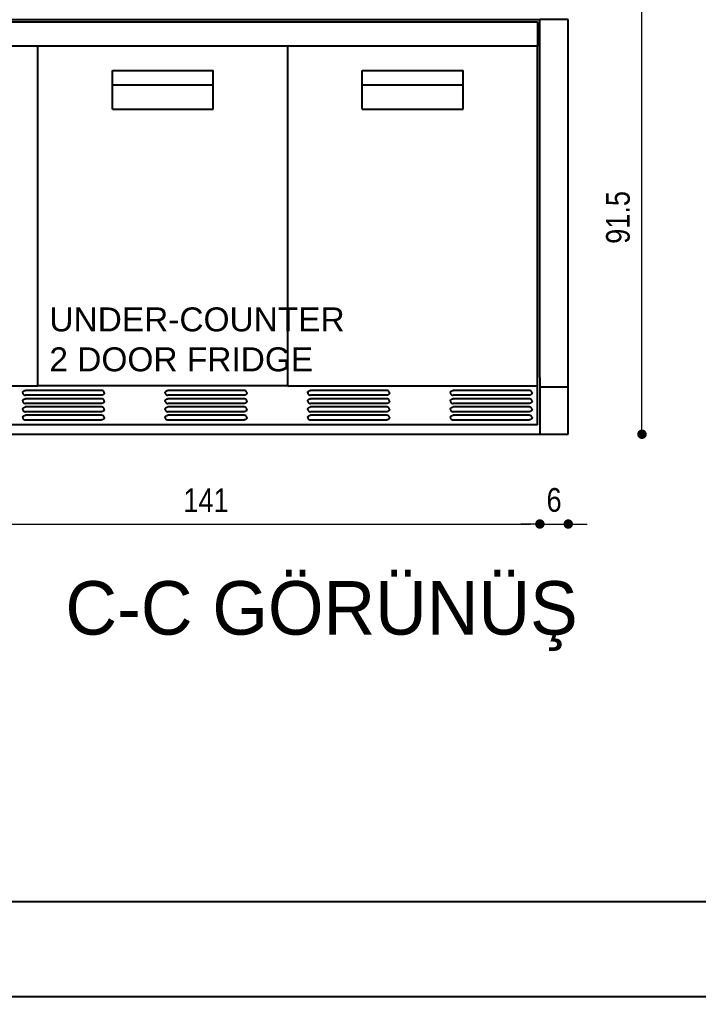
# Model space of a CAD drawing. Header units: millimetres. Extents: x 106699 to 122058, y 158555 to 162844.
# Drawn here: x 110025.4 to 110240.4, y 159501.7 to 159810.9 of the extents above; entities that cross this region are included whole.
import ezdxf
from ezdxf.enums import TextEntityAlignment as Align

# ---------------------------------------------------------------- set-up
doc = ezdxf.new("R2010")
doc.units = ezdxf.units.MM
doc.layers.add('300_Z4_STR_F03$0$AUDIT_D_220920114151-103', color=251, linetype='Continuous', lineweight=5)
doc.layers.add('no3_yazı tefriş', color=152, linetype='Continuous', lineweight=0)
doc.layers.add('area', color=200, linetype='Continuous', plot=False)
doc.layers.add('S2000-002 Çizgi', color=7, linetype='Continuous')
doc.styles.add('BE', font='ARIALN.TTF')
doc.styles.get("Standard").update_dxf_attribs({"font": 'arial.ttf'})
doc.styles.add('TAKSİM', font='GOTHIC.TTF', dxfattribs={"height": 20})
doc.dimstyles.new('Copy of BE-50', dxfattribs={"dimscale": 100, "dimtxt": 0.05, "dimasz": 0.02, "dimexe": 0.025, "dimexo": 0, "dimgap": 0.025, "dimtad": 1, "dimdec": 1, "dimrnd": 0.5, "dimdsep": 46, "dimtxsty": 'BE', "dimblk": 'DOT', "dimcen": 0.5, "dimdle": 0.025, "dimse1": 1, "dimse2": 1, "dimclrd": 256, "dimclre": 256, "dimclrt": 256, "dimadec": 0, "dimazin": 2, "dimtm": 1e-09, "dimtfac": 1, "dimtdec": 1, "dimtix": 1, "dimtmove": 2, "dimatfit": 0, "dimldrblk": 'DOT', "dimfxl": 0.5, "dimfxlon": 1, "dimtolj": 1, "dimlwd": 9, "dimlwe": 0, "dimarcsym": 0})

# ---------------------------------------------------------------- blocks, each defined once
blk = doc.blocks.new('_Dot')
at = {"color": 0, "linetype": 'ByBlock', "lineweight": -2}
blk.add_line((-0.5, 0), (-1, 0), dxfattribs=at)
at = {"color": 0, "linetype": 'ByBlock', "const_width": 0.5}
blk.add_lwpolyline([(-0.25, 0, 1), (0.25, 0, 1)], format="xyb", close=True, dxfattribs=at)
blk = doc.blocks.new('*D171')
at = {"layer": 'Defpoints', "color": 0, "transparency": 16777216}
for p in [(117364.51, 160243.86), (117380.27, 160243.86), (117364.71, 160152.36)]:
    blk.add_point(p, dxfattribs=at)
at = {"layer": 'S2000-002 Çizgi', "color": 134, "lineweight": 9, "true_color": 0x00a5a5, "transparency": 16777216}
blk.add_line((117380.27, 160154.36), (117380.27, 160241.86), dxfattribs=at)
at = {"layer": 'S2000-002 Çizgi', "color": 134, "lineweight": 9, "true_color": 0x00a5a5, "transparency": 16777216, "xscale": 2, "yscale": 2, "zscale": 2}
for p, rotation in [((117380.27, 160243.86), 90), ((117380.27, 160152.36), 270)]:
    blk.add_blockref('_Dot', p, dxfattribs=dict(at, rotation=rotation))
at = {"layer": 'S2000-002 Çizgi', "color": 134, "true_color": 0x00a5a5, "transparency": 16777216, "insert": (117375.22, 160198.11), "char_height": 5, "attachment_point": 5, "rotation": 90, "style": 'BE'}
blk.add_mtext('\\A1;91.5', dxfattribs=at)
blk = doc.blocks.new('*D175')
at = {"layer": 'Defpoints', "color": 0, "transparency": 16777216}
for p in [(117217.71, 160152.36), (117358.71, 160152.36), (117358.71, 160133.42)]:
    blk.add_point(p, dxfattribs=at)
at = {"layer": 'S2000-002 Çizgi', "color": 134, "lineweight": 9, "true_color": 0x00a5a5, "transparency": 16777216}
blk.add_line((117219.71, 160133.42), (117356.71, 160133.42), dxfattribs=at)
at = {"layer": 'S2000-002 Çizgi', "color": 134, "lineweight": 9, "true_color": 0x00a5a5, "transparency": 16777216, "xscale": 2, "yscale": 2, "zscale": 2, "rotation": 180}
blk.add_blockref('_Dot', (117217.71, 160133.42), dxfattribs=at)
at = {"layer": 'S2000-002 Çizgi', "color": 134, "lineweight": 9, "true_color": 0x00a5a5, "transparency": 16777216, "xscale": 2, "yscale": 2, "zscale": 2}
blk.add_blockref('_Dot', (117358.71, 160133.42), dxfattribs=at)
at = {"layer": 'S2000-002 Çizgi', "color": 134, "true_color": 0x00a5a5, "transparency": 16777216, "insert": (117288.21, 160138.43), "char_height": 5, "attachment_point": 5, "style": 'BE'}
blk.add_mtext('\\A1;141', dxfattribs=at)
blk = doc.blocks.new('*D176')
at = {"layer": 'Defpoints', "color": 0, "transparency": 16777216}
for p in [(117358.71, 160152.36), (117364.71, 160152.36), (117364.71, 160133.42)]:
    blk.add_point(p, dxfattribs=at)
at = {"layer": 'S2000-002 Çizgi', "color": 134, "lineweight": 9, "true_color": 0x00a5a5, "transparency": 16777216}
for p, q in [((117356.71, 160133.42), (117354.71, 160133.42)), ((117358.71, 160133.42), (117364.71, 160133.42)), ((117366.71, 160133.42), (117368.71, 160133.42))]:
    blk.add_line(p, q, dxfattribs=at)
at = {"layer": 'S2000-002 Çizgi', "color": 134, "lineweight": 9, "true_color": 0x00a5a5, "transparency": 16777216, "xscale": 2, "yscale": 2, "zscale": 2}
blk.add_blockref('_Dot', (117358.71, 160133.42), dxfattribs=at)
at = {"layer": 'S2000-002 Çizgi', "color": 134, "lineweight": 9, "true_color": 0x00a5a5, "transparency": 16777216, "xscale": 2, "yscale": 2, "zscale": 2, "rotation": 180}
blk.add_blockref('_Dot', (117364.71, 160133.42), dxfattribs=at)
at = {"layer": 'S2000-002 Çizgi', "color": 134, "true_color": 0x00a5a5, "transparency": 16777216, "insert": (117361.71, 160138.47), "char_height": 5, "attachment_point": 5, "style": 'BE'}
blk.add_mtext('\\A1;6', dxfattribs=at)
blk = doc.blocks.new('Layout1')
at = {"layer": 'area'}
for points in [[(0, 1485), (0, 0), (2100, 0), (2100, 1485)], [(25.54, 1459.46), (25.54, 25.54), (2074.46, 25.54), (2074.46, 1459.46)]]:
    blk.add_lwpolyline(points, close=True, dxfattribs=at)
blk = doc.blocks.new('C')
blk.add_line((116959.72, 160152.36), (117364.71, 160152.36))
at = {"layer": 'S2000-002 Çizgi'}
for p, q in [((117217.71, 160239.86), (117358.71, 160239.86)), ((117218.21, 160239.36), (117358.21, 160239.36)), ((117358.21, 160239.36), (117358.21, 160234.24)), ((117364.71, 160239.86), (117358.71, 160239.86)), ((117358.71, 160164.36), (117358.71, 160239.86)), ((117364.71, 160164.36), (117364.71, 160239.86)), ((117364.71, 160239.86), (117364.71, 160239.86)), ((117252.72, 160234.24), (117218.21, 160234.24)), ((117252.72, 160162.59), (117252.72, 160234.24)), ((117305.47, 160234.24), (117252.72, 160234.24)), ((117305.47, 160162.59), (117305.47, 160234.24)), ((117358.21, 160234.24), (117305.47, 160234.24)), ((117358.21, 160162.59), (117358.21, 160234.24)), ((117268.46, 160229.09), (117268.46, 160229.12)), ((117268.46, 160229.12), (117289.73, 160229.12)), ((117268.46, 160229), (117268.46, 160229.09)), ((117268.46, 160228.84), (117268.46, 160229)), ((117268.46, 160228.64), (117268.46, 160228.84)), ((117268.46, 160228.38), (117268.46, 160228.64)), ((117268.46, 160228.08), (117268.46, 160228.38)), ((117268.46, 160227.75), (117268.46, 160228.08)), ((117289.73, 160229.12), (117289.73, 160229.09)), ((117289.73, 160229), (117289.73, 160229.09)), ((117289.73, 160228.84), (117289.73, 160229)), ((117289.73, 160228.64), (117289.73, 160228.84)), ((117289.73, 160228.38), (117289.73, 160228.64)), ((117289.73, 160228.08), (117289.73, 160228.38)), ((117289.73, 160227.75), (117289.73, 160228.08)), ((117321.2, 160229.09), (117321.2, 160229.12)), ((117321.2, 160229.12), (117342.48, 160229.12)), ((117321.2, 160229), (117321.2, 160229.09)), ((117321.2, 160228.84), (117321.2, 160229)), ((117321.2, 160228.64), (117321.2, 160228.84)), ((117321.2, 160228.38), (117321.2, 160228.64)), ((117321.2, 160228.08), (117321.2, 160228.38)), ((117321.2, 160227.75), (117321.2, 160228.08)), ((117342.48, 160229.12), (117342.48, 160229.09)), ((117342.48, 160229), (117342.48, 160229.09)), ((117342.48, 160228.84), (117342.48, 160229)), ((117342.48, 160228.64), (117342.48, 160228.84)), ((117342.48, 160228.38), (117342.48, 160228.64)), ((117342.48, 160228.08), (117342.48, 160228.38)), ((117342.48, 160227.75), (117342.48, 160228.08)), ((117268.46, 160227.4), (117268.46, 160227.75)), ((117268.46, 160227.04), (117268.46, 160227.4)), ((117268.46, 160226.68), (117268.46, 160227.04)), ((117268.46, 160226.32), (117268.46, 160226.68)), ((117268.46, 160225.99), (117268.46, 160226.32)), ((117268.46, 160220.93), (117268.46, 160225.99)), ((117289.73, 160225.99), (117268.46, 160225.99)), ((117289.73, 160227.4), (117289.73, 160227.75)), ((117289.73, 160227.04), (117289.73, 160227.4)), ((117289.73, 160226.68), (117289.73, 160227.04)), ((117289.73, 160226.32), (117289.73, 160226.68)), ((117289.73, 160225.99), (117289.73, 160226.32)), ((117289.73, 160220.93), (117289.73, 160225.99)), ((117321.2, 160227.4), (117321.2, 160227.75)), ((117321.2, 160227.04), (117321.2, 160227.4)), ((117321.2, 160226.68), (117321.2, 160227.04)), ((117321.2, 160226.32), (117321.2, 160226.68)), ((117321.2, 160225.99), (117321.2, 160226.32)), ((117321.2, 160220.93), (117321.2, 160225.99)), ((117342.48, 160225.99), (117321.2, 160225.99)), ((117342.48, 160227.4), (117342.48, 160227.75)), ((117342.48, 160227.04), (117342.48, 160227.4)), ((117342.48, 160226.68), (117342.48, 160227.04)), ((117342.48, 160226.32), (117342.48, 160226.68)), ((117342.48, 160225.99), (117342.48, 160226.32)), ((117342.48, 160220.93), (117342.48, 160225.99)), ((117268.46, 160220.93), (117289.73, 160220.93)), ((117321.2, 160220.93), (117342.48, 160220.93)), ((117358.71, 160164.36), (117358.71, 160162.36)), ((117364.71, 160162.36), (117364.71, 160164.36)), ((117218.21, 160162.59), (117252.72, 160162.59)), ((117305.47, 160162.59), (117252.72, 160162.59)), ((117305.47, 160162.59), (117358.21, 160162.59)), ((117358.21, 160154.37), (117358.21, 160162.59)), ((117358.71, 160162.36), (117364.71, 160162.36)), ((117358.71, 160162.36), (117358.71, 160152.36)), ((117364.71, 160152.36), (117364.71, 160162.36)), ((117249.48, 160161.09), (117249.49, 160161.16)), ((117249.48, 160161.09), (117249.49, 160161.03)), ((117249.49, 160161.16), (117249.5, 160161.22)), ((117249.49, 160161.03), (117249.5, 160160.96)), ((117249.5, 160161.22), (117249.53, 160161.28)), ((117249.5, 160160.96), (117249.53, 160160.9)), ((117249.53, 160161.28), (117249.56, 160161.34)), ((117249.53, 160160.9), (117249.56, 160160.84)), ((117249.56, 160161.34), (117249.61, 160161.4)), ((117249.56, 160160.84), (117249.61, 160160.79)), ((117249.61, 160161.4), (117249.66, 160161.45)), ((117249.61, 160160.79), (117249.66, 160160.74)), ((117249.66, 160161.45), (117249.71, 160161.49)), ((117249.66, 160160.74), (117249.71, 160160.7)), ((117249.71, 160161.49), (117249.78, 160161.53)), ((117249.71, 160160.7), (117249.78, 160160.66)), ((117249.78, 160161.53), (117249.84, 160161.56)), ((117249.78, 160160.66), (117249.84, 160160.63)), ((117249.84, 160161.56), (117249.92, 160161.58)), ((117249.84, 160160.63), (117249.92, 160160.61)), ((117249.92, 160161.58), (117249.99, 160161.59)), ((117249.92, 160160.61), (117249.99, 160160.6)), ((117249.99, 160161.59), (117250.07, 160161.59)), ((117249.99, 160160.6), (117250.07, 160160.59)), ((117266.15, 160161.59), (117250.07, 160161.59)), ((117266.15, 160160.59), (117250.07, 160160.59)), ((117266.22, 160161.59), (117266.15, 160161.59)), ((117266.22, 160160.6), (117266.15, 160160.59)), ((117266.3, 160161.58), (117266.22, 160161.59)), ((117266.3, 160160.61), (117266.22, 160160.6)), ((117266.37, 160161.56), (117266.3, 160161.58)), ((117266.37, 160160.63), (117266.3, 160160.61)), ((117266.44, 160161.53), (117266.37, 160161.56)), ((117266.44, 160160.66), (117266.37, 160160.63)), ((117266.5, 160161.49), (117266.44, 160161.53)), ((117266.5, 160160.7), (117266.44, 160160.66)), ((117266.56, 160161.45), (117266.5, 160161.49)), ((117266.56, 160160.74), (117266.5, 160160.7)), ((117266.61, 160161.4), (117266.56, 160161.45)), ((117266.61, 160160.79), (117266.56, 160160.74)), ((117266.65, 160161.34), (117266.61, 160161.4)), ((117266.65, 160160.84), (117266.61, 160160.79)), ((117266.69, 160161.28), (117266.65, 160161.34)), ((117266.69, 160160.9), (117266.65, 160160.84)), ((117266.71, 160161.22), (117266.69, 160161.28)), ((117266.71, 160160.96), (117266.69, 160160.9)), ((117266.73, 160161.16), (117266.71, 160161.22)), ((117266.73, 160161.03), (117266.71, 160160.96)), ((117266.73, 160161.09), (117266.73, 160161.16)), ((117266.73, 160161.09), (117266.73, 160161.03)), ((117279.59, 160161.09), (117279.6, 160161.16)), ((117279.59, 160161.09), (117279.6, 160161.03)), ((117279.6, 160161.16), (117279.61, 160161.22)), ((117279.6, 160161.03), (117279.61, 160160.96)), ((117279.61, 160161.22), (117279.64, 160161.28)), ((117279.61, 160160.96), (117279.64, 160160.9)), ((117279.64, 160161.28), (117279.67, 160161.34)), ((117279.64, 160160.9), (117279.67, 160160.84)), ((117279.67, 160161.34), (117279.71, 160161.4)), ((117279.67, 160160.84), (117279.71, 160160.79)), ((117279.71, 160161.4), (117279.76, 160161.45)), ((117279.71, 160160.79), (117279.76, 160160.74)), ((117279.76, 160161.45), (117279.82, 160161.49)), ((117279.76, 160160.74), (117279.82, 160160.7)), ((117279.82, 160161.49), (117279.88, 160161.53)), ((117279.82, 160160.7), (117279.88, 160160.66)), ((117279.88, 160161.53), (117279.95, 160161.56)), ((117279.88, 160160.66), (117279.95, 160160.63)), ((117279.95, 160161.56), (117280.02, 160161.58)), ((117279.95, 160160.63), (117280.02, 160160.61)), ((117280.02, 160161.58), (117280.1, 160161.59)), ((117280.02, 160160.61), (117280.1, 160160.6)), ((117280.1, 160161.59), (117280.17, 160161.59)), ((117280.1, 160160.6), (117280.17, 160160.59)), ((117296.25, 160161.59), (117280.17, 160161.59)), ((117296.25, 160160.59), (117280.17, 160160.59)), ((117296.33, 160161.59), (117296.25, 160161.59)), ((117296.33, 160160.6), (117296.25, 160160.59)), ((117296.41, 160161.58), (117296.33, 160161.59)), ((117296.41, 160160.61), (117296.33, 160160.6)), ((117296.48, 160161.56), (117296.41, 160161.58)), ((117296.48, 160160.63), (117296.41, 160160.61)), ((117296.55, 160161.53), (117296.48, 160161.56)), ((117296.55, 160160.66), (117296.48, 160160.63)), ((117296.61, 160161.49), (117296.55, 160161.53)), ((117296.61, 160160.7), (117296.55, 160160.66)), ((117296.67, 160161.45), (117296.61, 160161.49)), ((117296.67, 160160.74), (117296.61, 160160.7)), ((117296.72, 160161.4), (117296.67, 160161.45)), ((117296.72, 160160.79), (117296.67, 160160.74)), ((117296.76, 160161.34), (117296.72, 160161.4)), ((117296.76, 160160.84), (117296.72, 160160.79)), ((117296.79, 160161.28), (117296.76, 160161.34)), ((117296.79, 160160.9), (117296.76, 160160.84)), ((117296.82, 160161.22), (117296.79, 160161.28)), ((117296.82, 160160.96), (117296.79, 160160.9)), ((117296.83, 160161.16), (117296.82, 160161.22)), ((117296.83, 160161.03), (117296.82, 160160.96)), ((117296.84, 160161.09), (117296.83, 160161.16)), ((117296.84, 160161.09), (117296.83, 160161.03)), ((117309.7, 160161.16), (117309.72, 160161.22)), ((117309.7, 160161.09), (117309.7, 160161.16)), ((117309.7, 160161.09), (117309.7, 160161.03)), ((117309.7, 160161.03), (117309.72, 160160.96)), ((117309.72, 160161.22), (117309.74, 160161.28)), ((117309.72, 160160.96), (117309.74, 160160.9)), ((117309.74, 160161.28), (117309.78, 160161.34)), ((117309.74, 160160.9), (117309.78, 160160.84)), ((117309.78, 160161.34), (117309.82, 160161.4)), ((117309.78, 160160.84), (117309.82, 160160.79)), ((117309.82, 160161.4), (117309.87, 160161.45)), ((117309.82, 160160.79), (117309.87, 160160.74)), ((117309.87, 160161.45), (117309.93, 160161.49)), ((117309.87, 160160.74), (117309.93, 160160.7)), ((117309.93, 160161.49), (117309.99, 160161.53)), ((117309.93, 160160.7), (117309.99, 160160.66)), ((117309.99, 160161.53), (117310.06, 160161.56)), ((117309.99, 160160.66), (117310.06, 160160.63)), ((117310.06, 160161.56), (117310.13, 160161.58)), ((117310.06, 160160.63), (117310.13, 160160.61)), ((117310.13, 160161.58), (117310.2, 160161.59)), ((117310.13, 160160.61), (117310.2, 160160.6)), ((117310.2, 160161.59), (117310.28, 160161.59)), ((117310.2, 160160.6), (117310.28, 160160.59)), ((117326.36, 160161.59), (117310.28, 160161.59)), ((117326.36, 160160.59), (117310.28, 160160.59)), ((117326.44, 160161.59), (117326.36, 160161.59)), ((117326.44, 160160.6), (117326.36, 160160.59)), ((117326.51, 160161.58), (117326.44, 160161.59)), ((117326.51, 160160.61), (117326.44, 160160.6)), ((117326.58, 160161.56), (117326.51, 160161.58)), ((117326.58, 160160.63), (117326.51, 160160.61)), ((117326.65, 160161.53), (117326.58, 160161.56)), ((117326.65, 160160.66), (117326.58, 160160.63)), ((117326.72, 160161.49), (117326.65, 160161.53)), ((117326.72, 160160.7), (117326.65, 160160.66)), ((117326.77, 160161.45), (117326.72, 160161.49)), ((117326.77, 160160.74), (117326.72, 160160.7)), ((117326.82, 160161.4), (117326.77, 160161.45)), ((117326.82, 160160.79), (117326.77, 160160.74)), ((117326.87, 160161.34), (117326.82, 160161.4)), ((117326.87, 160160.84), (117326.82, 160160.79)), ((117326.9, 160161.28), (117326.87, 160161.34)), ((117326.9, 160160.9), (117326.87, 160160.84)), ((117326.92, 160161.22), (117326.9, 160161.28)), ((117326.92, 160160.96), (117326.9, 160160.9)), ((117326.94, 160161.16), (117326.92, 160161.22)), ((117326.94, 160161.03), (117326.92, 160160.96)), ((117326.94, 160161.09), (117326.94, 160161.16)), ((117326.94, 160161.09), (117326.94, 160161.03)), ((117339.8, 160161.09), (117339.81, 160161.16)), ((117339.8, 160161.09), (117339.81, 160161.03)), ((117339.81, 160161.16), (117339.82, 160161.22)), ((117339.81, 160161.03), (117339.82, 160160.96)), ((117339.82, 160161.22), (117339.85, 160161.28)), ((117339.82, 160160.96), (117339.85, 160160.9)), ((117339.85, 160161.28), (117339.88, 160161.34)), ((117339.85, 160160.9), (117339.88, 160160.84)), ((117339.88, 160161.34), (117339.92, 160161.4)), ((117339.88, 160160.84), (117339.92, 160160.79)), ((117339.92, 160161.4), (117339.97, 160161.45)), ((117339.92, 160160.79), (117339.97, 160160.74)), ((117339.97, 160161.45), (117340.03, 160161.49)), ((117339.97, 160160.74), (117340.03, 160160.7)), ((117340.03, 160161.49), (117340.1, 160161.53)), ((117340.03, 160160.7), (117340.1, 160160.66)), ((117340.1, 160161.53), (117340.16, 160161.56)), ((117340.1, 160160.66), (117340.16, 160160.63)), ((117340.16, 160161.56), (117340.24, 160161.58)), ((117340.16, 160160.63), (117340.24, 160160.61)), ((117340.24, 160161.58), (117340.31, 160161.59)), ((117340.24, 160160.61), (117340.31, 160160.6)), ((117340.31, 160161.59), (117340.39, 160161.59)), ((117340.31, 160160.6), (117340.39, 160160.59)), ((117349.1, 160161.59), (117340.39, 160161.59)), ((117349.1, 160160.59), (117340.39, 160160.59)), ((117349.21, 160161.59), (117349.1, 160161.59)), ((117349.21, 160160.59), (117349.1, 160160.59)), ((117349.55, 160161.59), (117349.21, 160161.59)), ((117349.55, 160160.59), (117349.21, 160160.59)), ((117350.1, 160161.59), (117349.55, 160161.59)), ((117350.1, 160160.59), (117349.55, 160160.59)), ((117350.8, 160161.59), (117350.1, 160161.59)), ((117350.8, 160160.59), (117350.1, 160160.59)), ((117351.63, 160161.59), (117350.8, 160161.59)), ((117351.63, 160160.59), (117350.8, 160160.59)), ((117352.51, 160161.59), (117351.63, 160161.59)), ((117352.51, 160160.59), (117351.63, 160160.59)), ((117353.4, 160161.59), (117352.51, 160161.59)), ((117353.4, 160160.59), (117352.51, 160160.59)), ((117354.22, 160161.59), (117353.4, 160161.59)), ((117354.22, 160160.59), (117353.4, 160160.59)), ((117354.93, 160161.59), (117354.22, 160161.59)), ((117354.93, 160160.59), (117354.22, 160160.59)), ((117355.47, 160161.59), (117354.93, 160161.59)), ((117355.47, 160160.59), (117354.93, 160160.59)), ((117355.82, 160161.59), (117355.47, 160161.59)), ((117355.82, 160160.59), (117355.47, 160160.59)), ((117355.93, 160161.59), (117355.82, 160161.59)), ((117355.93, 160160.59), (117355.82, 160160.59)), ((117356.47, 160161.59), (117355.93, 160161.59)), ((117356.47, 160160.59), (117355.93, 160160.59)), ((117356.54, 160161.59), (117356.47, 160161.59)), ((117356.54, 160160.6), (117356.47, 160160.59)), ((117356.62, 160161.58), (117356.54, 160161.59)), ((117356.62, 160160.61), (117356.54, 160160.6)), ((117356.69, 160161.56), (117356.62, 160161.58)), ((117356.69, 160160.63), (117356.62, 160160.61)), ((117356.76, 160161.53), (117356.69, 160161.56)), ((117356.76, 160160.66), (117356.69, 160160.63)), ((117356.82, 160161.49), (117356.76, 160161.53)), ((117356.82, 160160.7), (117356.76, 160160.66)), ((117356.88, 160161.45), (117356.82, 160161.49)), ((117356.88, 160160.74), (117356.82, 160160.7)), ((117356.93, 160161.4), (117356.88, 160161.45)), ((117356.93, 160160.79), (117356.88, 160160.74)), ((117356.97, 160161.34), (117356.93, 160161.4)), ((117356.97, 160160.84), (117356.93, 160160.79)), ((117357.01, 160161.28), (117356.97, 160161.34)), ((117357.01, 160160.9), (117356.97, 160160.84)), ((117357.03, 160161.22), (117357.01, 160161.28)), ((117357.03, 160160.96), (117357.01, 160160.9)), ((117357.05, 160161.16), (117357.03, 160161.22)), ((117357.05, 160161.03), (117357.03, 160160.96)), ((117357.05, 160161.09), (117357.05, 160161.16)), ((117357.05, 160161.09), (117357.05, 160161.03)), ((117249.48, 160159.35), (117249.49, 160159.42)), ((117249.48, 160159.35), (117249.49, 160159.29)), ((117249.49, 160159.42), (117249.5, 160159.48)), ((117249.49, 160159.29), (117249.5, 160159.22)), ((117249.5, 160159.48), (117249.53, 160159.54)), ((117249.5, 160159.22), (117249.53, 160159.16)), ((117249.5, 160157.74), (117249.53, 160157.8)), ((117249.53, 160159.54), (117249.56, 160159.6)), ((117249.53, 160159.16), (117249.56, 160159.1)), ((117249.53, 160157.8), (117249.56, 160157.86)), ((117249.56, 160159.6), (117249.61, 160159.66)), ((117249.56, 160159.1), (117249.61, 160159.05)), ((117249.56, 160157.86), (117249.61, 160157.91)), ((117249.61, 160159.66), (117249.66, 160159.71)), ((117249.61, 160159.05), (117249.66, 160159)), ((117249.61, 160157.91), (117249.66, 160157.96)), ((117249.66, 160159.71), (117249.71, 160159.75)), ((117249.66, 160159), (117249.71, 160158.95)), ((117249.66, 160157.96), (117249.71, 160158.01)), ((117249.71, 160159.75), (117249.78, 160159.78)), ((117249.71, 160158.95), (117249.78, 160158.92)), ((117249.71, 160158.01), (117249.78, 160158.04)), ((117249.78, 160159.78), (117249.84, 160159.81)), ((117249.78, 160158.92), (117249.84, 160158.89)), ((117249.78, 160158.04), (117249.84, 160158.07)), ((117249.84, 160159.81), (117249.92, 160159.83)), ((117249.84, 160158.89), (117249.92, 160158.87)), ((117249.84, 160158.07), (117249.92, 160158.09)), ((117249.92, 160159.83), (117249.99, 160159.85)), ((117249.92, 160158.87), (117249.99, 160158.86)), ((117249.92, 160158.09), (117249.99, 160158.11)), ((117249.99, 160159.85), (117250.07, 160159.85)), ((117249.99, 160158.86), (117250.07, 160158.85)), ((117249.99, 160158.11), (117250.07, 160158.11)), ((117266.15, 160159.85), (117250.07, 160159.85)), ((117266.15, 160158.85), (117250.07, 160158.85)), ((117266.15, 160158.11), (117250.07, 160158.11)), ((117266.22, 160159.85), (117266.15, 160159.85)), ((117266.22, 160158.86), (117266.15, 160158.85)), ((117266.22, 160158.11), (117266.15, 160158.11)), ((117266.3, 160159.83), (117266.22, 160159.85)), ((117266.3, 160158.87), (117266.22, 160158.86)), ((117266.3, 160158.09), (117266.22, 160158.11)), ((117266.37, 160159.81), (117266.3, 160159.83)), ((117266.37, 160158.89), (117266.3, 160158.87)), ((117266.37, 160158.07), (117266.3, 160158.09)), ((117266.44, 160159.78), (117266.37, 160159.81)), ((117266.44, 160158.92), (117266.37, 160158.89)), ((117266.44, 160158.04), (117266.37, 160158.07)), ((117266.5, 160159.75), (117266.44, 160159.78)), ((117266.5, 160158.95), (117266.44, 160158.92)), ((117266.5, 160158.01), (117266.44, 160158.04)), ((117266.56, 160159.71), (117266.5, 160159.75)), ((117266.56, 160159), (117266.5, 160158.95)), ((117266.56, 160157.96), (117266.5, 160158.01)), ((117266.61, 160159.66), (117266.56, 160159.71)), ((117266.61, 160159.05), (117266.56, 160159)), ((117266.61, 160157.91), (117266.56, 160157.96)), ((117266.65, 160159.6), (117266.61, 160159.66)), ((117266.65, 160159.1), (117266.61, 160159.05)), ((117266.65, 160157.86), (117266.61, 160157.91)), ((117266.69, 160159.54), (117266.65, 160159.6)), ((117266.69, 160159.16), (117266.65, 160159.1)), ((117266.69, 160157.8), (117266.65, 160157.86)), ((117266.71, 160159.48), (117266.69, 160159.54)), ((117266.71, 160159.22), (117266.69, 160159.16)), ((117266.71, 160157.74), (117266.69, 160157.8)), ((117266.73, 160159.42), (117266.71, 160159.48)), ((117266.73, 160159.29), (117266.71, 160159.22)), ((117266.73, 160159.35), (117266.73, 160159.42)), ((117266.73, 160159.35), (117266.73, 160159.29)), ((117279.59, 160159.35), (117279.6, 160159.42)), ((117279.59, 160159.35), (117279.6, 160159.29)), ((117279.6, 160159.42), (117279.61, 160159.48)), ((117279.6, 160159.29), (117279.61, 160159.22)), ((117279.61, 160159.48), (117279.64, 160159.54)), ((117279.61, 160159.22), (117279.64, 160159.16)), ((117279.61, 160157.74), (117279.64, 160157.8)), ((117279.64, 160159.54), (117279.67, 160159.6)), ((117279.64, 160159.16), (117279.67, 160159.1)), ((117279.64, 160157.8), (117279.67, 160157.86)), ((117279.67, 160159.6), (117279.71, 160159.66)), ((117279.67, 160159.1), (117279.71, 160159.05)), ((117279.67, 160157.86), (117279.71, 160157.91)), ((117279.71, 160159.66), (117279.76, 160159.71)), ((117279.71, 160159.05), (117279.76, 160159)), ((117279.71, 160157.91), (117279.76, 160157.96)), ((117279.76, 160159.71), (117279.82, 160159.75)), ((117279.76, 160159), (117279.82, 160158.95)), ((117279.76, 160157.96), (117279.82, 160158.01)), ((117279.82, 160159.75), (117279.88, 160159.78)), ((117279.82, 160158.95), (117279.88, 160158.92)), ((117279.82, 160158.01), (117279.88, 160158.04)), ((117279.88, 160159.78), (117279.95, 160159.81)), ((117279.88, 160158.92), (117279.95, 160158.89)), ((117279.88, 160158.04), (117279.95, 160158.07)), ((117279.95, 160159.81), (117280.02, 160159.83)), ((117279.95, 160158.89), (117280.02, 160158.87)), ((117279.95, 160158.07), (117280.02, 160158.09)), ((117280.02, 160159.83), (117280.1, 160159.85)), ((117280.02, 160158.87), (117280.1, 160158.86)), ((117280.02, 160158.09), (117280.1, 160158.11)), ((117280.1, 160159.85), (117280.17, 160159.85)), ((117280.1, 160158.86), (117280.17, 160158.85)), ((117280.1, 160158.11), (117280.17, 160158.11)), ((117296.25, 160159.85), (117280.17, 160159.85)), ((117296.25, 160158.85), (117280.17, 160158.85)), ((117296.25, 160158.11), (117280.17, 160158.11)), ((117296.33, 160159.85), (117296.25, 160159.85)), ((117296.33, 160158.86), (117296.25, 160158.85)), ((117296.33, 160158.11), (117296.25, 160158.11)), ((117296.41, 160159.83), (117296.33, 160159.85)), ((117296.41, 160158.87), (117296.33, 160158.86)), ((117296.41, 160158.09), (117296.33, 160158.11)), ((117296.48, 160159.81), (117296.41, 160159.83)), ((117296.48, 160158.89), (117296.41, 160158.87)), ((117296.48, 160158.07), (117296.41, 160158.09)), ((117296.55, 160159.78), (117296.48, 160159.81)), ((117296.55, 160158.92), (117296.48, 160158.89)), ((117296.55, 160158.04), (117296.48, 160158.07)), ((117296.61, 160159.75), (117296.55, 160159.78)), ((117296.61, 160158.95), (117296.55, 160158.92)), ((117296.61, 160158.01), (117296.55, 160158.04)), ((117296.67, 160159.71), (117296.61, 160159.75)), ((117296.67, 160159), (117296.61, 160158.95)), ((117296.67, 160157.96), (117296.61, 160158.01)), ((117296.72, 160159.66), (117296.67, 160159.71)), ((117296.72, 160159.05), (117296.67, 160159)), ((117296.72, 160157.91), (117296.67, 160157.96)), ((117296.76, 160159.6), (117296.72, 160159.66)), ((117296.76, 160159.1), (117296.72, 160159.05)), ((117296.76, 160157.86), (117296.72, 160157.91)), ((117296.79, 160159.54), (117296.76, 160159.6)), ((117296.79, 160159.16), (117296.76, 160159.1)), ((117296.79, 160157.8), (117296.76, 160157.86)), ((117296.82, 160159.48), (117296.79, 160159.54)), ((117296.82, 160159.22), (117296.79, 160159.16)), ((117296.82, 160157.74), (117296.79, 160157.8)), ((117296.83, 160159.42), (117296.82, 160159.48)), ((117296.83, 160159.29), (117296.82, 160159.22)), ((117296.84, 160159.35), (117296.83, 160159.42)), ((117296.84, 160159.35), (117296.83, 160159.29)), ((117309.7, 160159.42), (117309.72, 160159.48)), ((117309.7, 160159.35), (117309.7, 160159.42)), ((117309.7, 160159.35), (117309.7, 160159.29)), ((117309.7, 160159.29), (117309.72, 160159.22)), ((117309.72, 160159.48), (117309.74, 160159.54)), ((117309.72, 160159.22), (117309.74, 160159.16)), ((117309.72, 160157.74), (117309.74, 160157.8)), ((117309.74, 160159.54), (117309.78, 160159.6)), ((117309.74, 160159.16), (117309.78, 160159.1)), ((117309.74, 160157.8), (117309.78, 160157.86)), ((117309.78, 160159.6), (117309.82, 160159.66)), ((117309.78, 160159.1), (117309.82, 160159.05)), ((117309.78, 160157.86), (117309.82, 160157.91)), ((117309.82, 160159.66), (117309.87, 160159.71)), ((117309.82, 160159.05), (117309.87, 160159)), ((117309.82, 160157.91), (117309.87, 160157.96)), ((117309.87, 160159.71), (117309.93, 160159.75)), ((117309.87, 160159), (117309.93, 160158.95)), ((117309.87, 160157.96), (117309.93, 160158.01)), ((117309.93, 160159.75), (117309.99, 160159.78)), ((117309.93, 160158.95), (117309.99, 160158.92)), ((117309.93, 160158.01), (117309.99, 160158.04)), ((117309.99, 160159.78), (117310.06, 160159.81)), ((117309.99, 160158.92), (117310.06, 160158.89)), ((117309.99, 160158.04), (117310.06, 160158.07)), ((117310.06, 160159.81), (117310.13, 160159.83)), ((117310.06, 160158.89), (117310.13, 160158.87)), ((117310.06, 160158.07), (117310.13, 160158.09)), ((117310.13, 160159.83), (117310.2, 160159.85)), ((117310.13, 160158.87), (117310.2, 160158.86)), ((117310.13, 160158.09), (117310.2, 160158.11)), ((117310.2, 160159.85), (117310.28, 160159.85)), ((117310.2, 160158.86), (117310.28, 160158.85)), ((117310.2, 160158.11), (117310.28, 160158.11)), ((117326.36, 160159.85), (117310.28, 160159.85)), ((117326.36, 160158.85), (117310.28, 160158.85)), ((117326.36, 160158.11), (117310.28, 160158.11)), ((117326.44, 160159.85), (117326.36, 160159.85)), ((117326.44, 160158.86), (117326.36, 160158.85)), ((117326.44, 160158.11), (117326.36, 160158.11)), ((117326.51, 160159.83), (117326.44, 160159.85)), ((117326.51, 160158.87), (117326.44, 160158.86)), ((117326.51, 160158.09), (117326.44, 160158.11)), ((117326.58, 160159.81), (117326.51, 160159.83)), ((117326.58, 160158.89), (117326.51, 160158.87)), ((117326.58, 160158.07), (117326.51, 160158.09)), ((117326.65, 160159.78), (117326.58, 160159.81)), ((117326.65, 160158.92), (117326.58, 160158.89)), ((117326.65, 160158.04), (117326.58, 160158.07)), ((117326.72, 160159.75), (117326.65, 160159.78)), ((117326.72, 160158.95), (117326.65, 160158.92)), ((117326.72, 160158.01), (117326.65, 160158.04)), ((117326.77, 160159.71), (117326.72, 160159.75)), ((117326.77, 160159), (117326.72, 160158.95)), ((117326.77, 160157.96), (117326.72, 160158.01)), ((117326.82, 160159.66), (117326.77, 160159.71)), ((117326.82, 160159.05), (117326.77, 160159)), ((117326.82, 160157.91), (117326.77, 160157.96)), ((117326.87, 160159.6), (117326.82, 160159.66)), ((117326.87, 160159.1), (117326.82, 160159.05)), ((117326.87, 160157.86), (117326.82, 160157.91)), ((117326.9, 160159.54), (117326.87, 160159.6)), ((117326.9, 160159.16), (117326.87, 160159.1)), ((117326.9, 160157.8), (117326.87, 160157.86)), ((117326.92, 160159.48), (117326.9, 160159.54)), ((117326.92, 160159.22), (117326.9, 160159.16)), ((117326.92, 160157.74), (117326.9, 160157.8)), ((117326.94, 160159.42), (117326.92, 160159.48)), ((117326.94, 160159.29), (117326.92, 160159.22)), ((117326.94, 160159.35), (117326.94, 160159.42)), ((117326.94, 160159.35), (117326.94, 160159.29)), ((117339.8, 160159.35), (117339.81, 160159.42)), ((117339.8, 160159.35), (117339.81, 160159.29)), ((117339.81, 160159.42), (117339.82, 160159.48)), ((117339.81, 160159.29), (117339.82, 160159.22)), ((117339.82, 160159.48), (117339.85, 160159.54)), ((117339.82, 160159.22), (117339.85, 160159.16)), ((117339.82, 160157.74), (117339.85, 160157.8)), ((117339.85, 160159.54), (117339.88, 160159.6)), ((117339.85, 160159.16), (117339.88, 160159.1)), ((117339.85, 160157.8), (117339.88, 160157.86)), ((117339.88, 160159.6), (117339.92, 160159.66)), ((117339.88, 160159.1), (117339.92, 160159.05)), ((117339.88, 160157.86), (117339.92, 160157.91)), ((117339.92, 160159.66), (117339.97, 160159.71)), ((117339.92, 160159.05), (117339.97, 160159)), ((117339.92, 160157.91), (117339.97, 160157.96)), ((117339.97, 160159.71), (117340.03, 160159.75)), ((117339.97, 160159), (117340.03, 160158.95)), ((117339.97, 160157.96), (117340.03, 160158.01)), ((117340.03, 160159.75), (117340.1, 160159.78)), ((117340.03, 160158.95), (117340.1, 160158.92)), ((117340.03, 160158.01), (117340.1, 160158.04)), ((117340.1, 160159.78), (117340.16, 160159.81)), ((117340.1, 160158.92), (117340.16, 160158.89)), ((117340.1, 160158.04), (117340.16, 160158.07)), ((117340.16, 160159.81), (117340.24, 160159.83)), ((117340.16, 160158.89), (117340.24, 160158.87)), ((117340.16, 160158.07), (117340.24, 160158.09)), ((117340.24, 160159.83), (117340.31, 160159.85)), ((117340.24, 160158.87), (117340.31, 160158.86)), ((117340.24, 160158.09), (117340.31, 160158.11)), ((117340.31, 160159.85), (117340.39, 160159.85)), ((117340.31, 160158.86), (117340.39, 160158.85)), ((117340.31, 160158.11), (117340.39, 160158.11)), ((117349.1, 160159.85), (117340.39, 160159.85)), ((117349.1, 160158.85), (117340.39, 160158.85)), ((117349.1, 160158.11), (117340.39, 160158.11)), ((117349.21, 160159.85), (117349.1, 160159.85)), ((117349.21, 160158.85), (117349.1, 160158.85)), ((117349.21, 160158.11), (117349.1, 160158.11)), ((117349.55, 160159.85), (117349.21, 160159.85)), ((117349.55, 160158.85), (117349.21, 160158.85)), ((117349.55, 160158.11), (117349.21, 160158.11)), ((117350.1, 160159.85), (117349.55, 160159.85)), ((117350.1, 160158.85), (117349.55, 160158.85)), ((117350.1, 160158.11), (117349.55, 160158.11)), ((117350.8, 160159.85), (117350.1, 160159.85)), ((117350.8, 160158.85), (117350.1, 160158.85)), ((117350.8, 160158.11), (117350.1, 160158.11)), ((117351.63, 160159.85), (117350.8, 160159.85)), ((117351.63, 160158.85), (117350.8, 160158.85)), ((117351.63, 160158.11), (117350.8, 160158.11)), ((117352.51, 160159.85), (117351.63, 160159.85)), ((117352.51, 160158.85), (117351.63, 160158.85)), ((117352.51, 160158.11), (117351.63, 160158.11)), ((117353.4, 160159.85), (117352.51, 160159.85)), ((117353.4, 160158.85), (117352.51, 160158.85)), ((117353.4, 160158.11), (117352.51, 160158.11)), ((117354.22, 160159.85), (117353.4, 160159.85)), ((117354.22, 160158.85), (117353.4, 160158.85)), ((117354.22, 160158.11), (117353.4, 160158.11)), ((117354.93, 160159.85), (117354.22, 160159.85)), ((117354.93, 160158.85), (117354.22, 160158.85)), ((117354.93, 160158.11), (117354.22, 160158.11)), ((117355.47, 160159.85), (117354.93, 160159.85)), ((117355.47, 160158.85), (117354.93, 160158.85)), ((117355.47, 160158.11), (117354.93, 160158.11)), ((117355.82, 160159.85), (117355.47, 160159.85)), ((117355.82, 160158.85), (117355.47, 160158.85)), ((117355.82, 160158.11), (117355.47, 160158.11)), ((117355.93, 160159.85), (117355.82, 160159.85)), ((117355.93, 160158.85), (117355.82, 160158.85)), ((117355.93, 160158.11), (117355.82, 160158.11)), ((117356.47, 160159.85), (117355.93, 160159.85)), ((117356.47, 160158.85), (117355.93, 160158.85)), ((117356.47, 160158.11), (117355.93, 160158.11)), ((117356.54, 160159.85), (117356.47, 160159.85)), ((117356.54, 160158.86), (117356.47, 160158.85)), ((117356.54, 160158.11), (117356.47, 160158.11)), ((117356.62, 160159.83), (117356.54, 160159.85)), ((117356.62, 160158.87), (117356.54, 160158.86)), ((117356.62, 160158.09), (117356.54, 160158.11)), ((117356.69, 160159.81), (117356.62, 160159.83)), ((117356.69, 160158.89), (117356.62, 160158.87)), ((117356.69, 160158.07), (117356.62, 160158.09)), ((117356.76, 160159.78), (117356.69, 160159.81)), ((117356.76, 160158.92), (117356.69, 160158.89)), ((117356.76, 160158.04), (117356.69, 160158.07)), ((117356.82, 160159.75), (117356.76, 160159.78)), ((117356.82, 160158.95), (117356.76, 160158.92)), ((117356.82, 160158.01), (117356.76, 160158.04)), ((117356.88, 160159.71), (117356.82, 160159.75)), ((117356.88, 160159), (117356.82, 160158.95)), ((117356.88, 160157.96), (117356.82, 160158.01)), ((117356.93, 160159.66), (117356.88, 160159.71)), ((117356.93, 160159.05), (117356.88, 160159)), ((117356.93, 160157.91), (117356.88, 160157.96)), ((117356.97, 160159.6), (117356.93, 160159.66)), ((117356.97, 160159.1), (117356.93, 160159.05)), ((117356.97, 160157.86), (117356.93, 160157.91)), ((117357.01, 160159.54), (117356.97, 160159.6)), ((117357.01, 160159.16), (117356.97, 160159.1)), ((117357.01, 160157.8), (117356.97, 160157.86)), ((117357.03, 160159.48), (117357.01, 160159.54)), ((117357.03, 160159.22), (117357.01, 160159.16)), ((117357.03, 160157.74), (117357.01, 160157.8)), ((117357.05, 160159.42), (117357.03, 160159.48)), ((117357.05, 160159.29), (117357.03, 160159.22)), ((117357.05, 160159.35), (117357.05, 160159.42)), ((117357.05, 160159.35), (117357.05, 160159.29)), ((117249.48, 160157.61), (117249.49, 160157.68)), ((117249.48, 160157.61), (117249.49, 160157.54)), ((117249.48, 160155.87), (117249.49, 160155.93)), ((117249.48, 160155.87), (117249.49, 160155.8)), ((117249.49, 160157.68), (117249.5, 160157.74)), ((117249.49, 160157.54), (117249.5, 160157.48)), ((117249.49, 160155.93), (117249.5, 160156)), ((117249.49, 160155.8), (117249.5, 160155.74)), ((117249.5, 160157.48), (117249.53, 160157.42)), ((117249.5, 160156), (117249.53, 160156.06)), ((117249.5, 160155.74), (117249.53, 160155.68)), ((117249.53, 160157.42), (117249.56, 160157.36)), ((117249.53, 160156.06), (117249.56, 160156.12)), ((117249.56, 160157.36), (117249.61, 160157.31)), ((117249.56, 160156.12), (117249.61, 160156.17)), ((117249.61, 160157.31), (117249.66, 160157.26)), ((117249.61, 160156.17), (117249.66, 160156.22)), ((117249.66, 160157.26), (117249.71, 160157.21)), ((117249.66, 160156.22), (117249.71, 160156.26)), ((117249.71, 160157.21), (117249.78, 160157.18)), ((117249.71, 160156.26), (117249.78, 160156.3)), ((117249.78, 160157.18), (117249.84, 160157.15)), ((117249.78, 160156.3), (117249.84, 160156.33)), ((117249.84, 160157.15), (117249.92, 160157.13)), ((117249.84, 160156.33), (117249.92, 160156.35)), ((117249.92, 160157.13), (117249.99, 160157.11)), ((117249.92, 160156.35), (117249.99, 160156.36)), ((117249.99, 160157.11), (117250.07, 160157.11)), ((117249.99, 160156.36), (117250.07, 160156.37)), ((117266.15, 160157.11), (117250.07, 160157.11)), ((117266.15, 160156.37), (117250.07, 160156.37)), ((117266.22, 160157.11), (117266.15, 160157.11)), ((117266.22, 160156.36), (117266.15, 160156.37)), ((117266.3, 160157.13), (117266.22, 160157.11)), ((117266.3, 160156.35), (117266.22, 160156.36)), ((117266.37, 160157.15), (117266.3, 160157.13)), ((117266.37, 160156.33), (117266.3, 160156.35)), ((117266.44, 160157.18), (117266.37, 160157.15)), ((117266.44, 160156.3), (117266.37, 160156.33)), ((117266.5, 160157.21), (117266.44, 160157.18)), ((117266.5, 160156.26), (117266.44, 160156.3)), ((117266.56, 160157.26), (117266.5, 160157.21)), ((117266.56, 160156.22), (117266.5, 160156.26)), ((117266.61, 160157.31), (117266.56, 160157.26)), ((117266.61, 160156.17), (117266.56, 160156.22)), ((117266.65, 160157.36), (117266.61, 160157.31)), ((117266.65, 160156.12), (117266.61, 160156.17)), ((117266.69, 160157.42), (117266.65, 160157.36)), ((117266.69, 160156.06), (117266.65, 160156.12)), ((117266.71, 160157.48), (117266.69, 160157.42)), ((117266.71, 160156), (117266.69, 160156.06)), ((117266.71, 160155.74), (117266.69, 160155.68)), ((117266.73, 160157.68), (117266.71, 160157.74)), ((117266.73, 160157.54), (117266.71, 160157.48)), ((117266.73, 160155.93), (117266.71, 160156)), ((117266.73, 160155.8), (117266.71, 160155.74)), ((117266.73, 160157.61), (117266.73, 160157.68)), ((117266.73, 160157.61), (117266.73, 160157.54)), ((117266.73, 160155.87), (117266.73, 160155.93)), ((117266.73, 160155.87), (117266.73, 160155.8)), ((117279.59, 160157.61), (117279.6, 160157.68)), ((117279.59, 160157.61), (117279.6, 160157.54)), ((117279.59, 160155.87), (117279.6, 160155.93)), ((117279.59, 160155.87), (117279.6, 160155.8)), ((117279.6, 160157.68), (117279.61, 160157.74)), ((117279.6, 160157.54), (117279.61, 160157.48)), ((117279.6, 160155.93), (117279.61, 160156)), ((117279.6, 160155.8), (117279.61, 160155.74)), ((117279.61, 160157.48), (117279.64, 160157.42)), ((117279.61, 160156), (117279.64, 160156.06)), ((117279.61, 160155.74), (117279.64, 160155.68)), ((117279.64, 160157.42), (117279.67, 160157.36)), ((117279.64, 160156.06), (117279.67, 160156.12)), ((117279.67, 160157.36), (117279.71, 160157.31)), ((117279.67, 160156.12), (117279.71, 160156.17)), ((117279.71, 160157.31), (117279.76, 160157.26)), ((117279.71, 160156.17), (117279.76, 160156.22)), ((117279.76, 160157.26), (117279.82, 160157.21)), ((117279.76, 160156.22), (117279.82, 160156.26)), ((117279.82, 160157.21), (117279.88, 160157.18)), ((117279.82, 160156.26), (117279.88, 160156.3)), ((117279.88, 160157.18), (117279.95, 160157.15)), ((117279.88, 160156.3), (117279.95, 160156.33)), ((117279.95, 160157.15), (117280.02, 160157.13)), ((117279.95, 160156.33), (117280.02, 160156.35)), ((117280.02, 160157.13), (117280.1, 160157.11)), ((117280.02, 160156.35), (117280.1, 160156.36)), ((117280.1, 160157.11), (117280.17, 160157.11)), ((117280.1, 160156.36), (117280.17, 160156.37)), ((117296.25, 160157.11), (117280.17, 160157.11)), ((117296.25, 160156.37), (117280.17, 160156.37)), ((117296.33, 160157.11), (117296.25, 160157.11)), ((117296.33, 160156.36), (117296.25, 160156.37)), ((117296.41, 160157.13), (117296.33, 160157.11)), ((117296.41, 160156.35), (117296.33, 160156.36)), ((117296.48, 160157.15), (117296.41, 160157.13)), ((117296.48, 160156.33), (117296.41, 160156.35)), ((117296.55, 160157.18), (117296.48, 160157.15)), ((117296.55, 160156.3), (117296.48, 160156.33)), ((117296.61, 160157.21), (117296.55, 160157.18)), ((117296.61, 160156.26), (117296.55, 160156.3)), ((117296.67, 160157.26), (117296.61, 160157.21)), ((117296.67, 160156.22), (117296.61, 160156.26)), ((117296.72, 160157.31), (117296.67, 160157.26)), ((117296.72, 160156.17), (117296.67, 160156.22)), ((117296.76, 160157.36), (117296.72, 160157.31)), ((117296.76, 160156.12), (117296.72, 160156.17)), ((117296.79, 160157.42), (117296.76, 160157.36)), ((117296.79, 160156.06), (117296.76, 160156.12)), ((117296.82, 160157.48), (117296.79, 160157.42)), ((117296.82, 160156), (117296.79, 160156.06)), ((117296.82, 160155.74), (117296.79, 160155.68)), ((117296.83, 160157.68), (117296.82, 160157.74)), ((117296.83, 160157.54), (117296.82, 160157.48)), ((117296.83, 160155.93), (117296.82, 160156)), ((117296.83, 160155.8), (117296.82, 160155.74)), ((117296.84, 160157.61), (117296.83, 160157.68)), ((117296.84, 160157.61), (117296.83, 160157.54)), ((117296.84, 160155.87), (117296.83, 160155.93)), ((117296.84, 160155.87), (117296.83, 160155.8)), ((117309.7, 160157.68), (117309.72, 160157.74)), ((117309.7, 160157.61), (117309.7, 160157.68)), ((117309.7, 160157.61), (117309.7, 160157.54)), ((117309.7, 160157.54), (117309.72, 160157.48)), ((117309.7, 160155.93), (117309.72, 160156)), ((117309.7, 160155.87), (117309.7, 160155.93)), ((117309.7, 160155.87), (117309.7, 160155.8)), ((117309.7, 160155.8), (117309.72, 160155.74)), ((117309.72, 160157.48), (117309.74, 160157.42)), ((117309.72, 160156), (117309.74, 160156.06)), ((117309.72, 160155.74), (117309.74, 160155.68)), ((117309.74, 160157.42), (117309.78, 160157.36)), ((117309.74, 160156.06), (117309.78, 160156.12)), ((117309.78, 160157.36), (117309.82, 160157.31)), ((117309.78, 160156.12), (117309.82, 160156.17)), ((117309.82, 160157.31), (117309.87, 160157.26)), ((117309.82, 160156.17), (117309.87, 160156.22)), ((117309.87, 160157.26), (117309.93, 160157.21)), ((117309.87, 160156.22), (117309.93, 160156.26)), ((117309.93, 160157.21), (117309.99, 160157.18)), ((117309.93, 160156.26), (117309.99, 160156.3)), ((117309.99, 160157.18), (117310.06, 160157.15)), ((117309.99, 160156.3), (117310.06, 160156.33)), ((117310.06, 160157.15), (117310.13, 160157.13)), ((117310.06, 160156.33), (117310.13, 160156.35)), ((117310.13, 160157.13), (117310.2, 160157.11)), ((117310.13, 160156.35), (117310.2, 160156.36)), ((117310.2, 160157.11), (117310.28, 160157.11)), ((117310.2, 160156.36), (117310.28, 160156.37)), ((117326.36, 160157.11), (117310.28, 160157.11)), ((117326.36, 160156.37), (117310.28, 160156.37)), ((117326.44, 160157.11), (117326.36, 160157.11)), ((117326.44, 160156.36), (117326.36, 160156.37)), ((117326.51, 160157.13), (117326.44, 160157.11)), ((117326.51, 160156.35), (117326.44, 160156.36)), ((117326.58, 160157.15), (117326.51, 160157.13)), ((117326.58, 160156.33), (117326.51, 160156.35)), ((117326.65, 160157.18), (117326.58, 160157.15)), ((117326.65, 160156.3), (117326.58, 160156.33)), ((117326.72, 160157.21), (117326.65, 160157.18)), ((117326.72, 160156.26), (117326.65, 160156.3)), ((117326.77, 160157.26), (117326.72, 160157.21)), ((117326.77, 160156.22), (117326.72, 160156.26)), ((117326.82, 160157.31), (117326.77, 160157.26)), ((117326.82, 160156.17), (117326.77, 160156.22)), ((117326.87, 160157.36), (117326.82, 160157.31)), ((117326.87, 160156.12), (117326.82, 160156.17)), ((117326.9, 160157.42), (117326.87, 160157.36)), ((117326.9, 160156.06), (117326.87, 160156.12)), ((117326.92, 160157.48), (117326.9, 160157.42)), ((117326.92, 160156), (117326.9, 160156.06)), ((117326.92, 160155.74), (117326.9, 160155.68)), ((117326.94, 160157.68), (117326.92, 160157.74)), ((117326.94, 160157.54), (117326.92, 160157.48)), ((117326.94, 160155.93), (117326.92, 160156)), ((117326.94, 160155.8), (117326.92, 160155.74)), ((117326.94, 160157.61), (117326.94, 160157.68)), ((117326.94, 160157.61), (117326.94, 160157.54)), ((117326.94, 160155.87), (117326.94, 160155.93)), ((117326.94, 160155.87), (117326.94, 160155.8)), ((117339.8, 160157.61), (117339.81, 160157.68)), ((117339.8, 160157.61), (117339.81, 160157.54)), ((117339.8, 160155.87), (117339.81, 160155.93)), ((117339.8, 160155.87), (117339.81, 160155.8)), ((117339.81, 160157.68), (117339.82, 160157.74)), ((117339.81, 160157.54), (117339.82, 160157.48)), ((117339.81, 160155.93), (117339.82, 160156)), ((117339.81, 160155.8), (117339.82, 160155.74)), ((117339.82, 160157.48), (117339.85, 160157.42)), ((117339.82, 160156), (117339.85, 160156.06)), ((117339.82, 160155.74), (117339.85, 160155.68)), ((117339.85, 160157.42), (117339.88, 160157.36)), ((117339.85, 160156.06), (117339.88, 160156.12)), ((117339.88, 160157.36), (117339.92, 160157.31)), ((117339.88, 160156.12), (117339.92, 160156.17)), ((117339.92, 160157.31), (117339.97, 160157.26)), ((117339.92, 160156.17), (117339.97, 160156.22)), ((117339.97, 160157.26), (117340.03, 160157.21)), ((117339.97, 160156.22), (117340.03, 160156.26)), ((117340.03, 160157.21), (117340.1, 160157.18)), ((117340.03, 160156.26), (117340.1, 160156.3)), ((117340.1, 160157.18), (117340.16, 160157.15)), ((117340.1, 160156.3), (117340.16, 160156.33)), ((117340.16, 160157.15), (117340.24, 160157.13)), ((117340.16, 160156.33), (117340.24, 160156.35)), ((117340.24, 160157.13), (117340.31, 160157.11)), ((117340.24, 160156.35), (117340.31, 160156.36)), ((117340.31, 160157.11), (117340.39, 160157.11)), ((117340.31, 160156.36), (117340.39, 160156.37)), ((117349.77, 160157.11), (117340.39, 160157.11)), ((117349.77, 160156.37), (117340.39, 160156.37)), ((117349.86, 160157.11), (117349.77, 160157.11)), ((117349.86, 160156.37), (117349.77, 160156.37)), ((117350.13, 160157.11), (117349.86, 160157.11)), ((117350.13, 160156.37), (117349.86, 160156.37)), ((117350.57, 160157.11), (117350.13, 160157.11)), ((117350.57, 160156.37), (117350.13, 160156.37)), ((117351.14, 160157.11), (117350.57, 160157.11)), ((117351.14, 160156.37), (117350.57, 160156.37)), ((117351.8, 160157.11), (117351.14, 160157.11)), ((117351.8, 160156.37), (117351.14, 160156.37)), ((117352.51, 160157.11), (117351.8, 160157.11)), ((117352.51, 160156.37), (117351.8, 160156.37)), ((117353.23, 160157.11), (117352.51, 160157.11)), ((117353.23, 160156.37), (117352.51, 160156.37)), ((117353.89, 160157.11), (117353.23, 160157.11)), ((117353.89, 160156.37), (117353.23, 160156.37)), ((117354.46, 160157.11), (117353.89, 160157.11)), ((117354.46, 160156.37), (117353.89, 160156.37)), ((117354.9, 160157.11), (117354.46, 160157.11)), ((117354.9, 160156.37), (117354.46, 160156.37)), ((117355.17, 160157.11), (117354.9, 160157.11)), ((117355.17, 160156.37), (117354.9, 160156.37)), ((117355.26, 160157.11), (117355.17, 160157.11)), ((117355.26, 160156.37), (117355.17, 160156.37)), ((117356.47, 160157.11), (117355.26, 160157.11)), ((117356.47, 160156.37), (117355.26, 160156.37)), ((117356.54, 160157.11), (117356.47, 160157.11)), ((117356.54, 160156.36), (117356.47, 160156.37)), ((117356.62, 160157.13), (117356.54, 160157.11)), ((117356.62, 160156.35), (117356.54, 160156.36)), ((117356.69, 160157.15), (117356.62, 160157.13)), ((117356.69, 160156.33), (117356.62, 160156.35)), ((117356.76, 160157.18), (117356.69, 160157.15)), ((117356.76, 160156.3), (117356.69, 160156.33)), ((117356.82, 160157.21), (117356.76, 160157.18)), ((117356.82, 160156.26), (117356.76, 160156.3)), ((117356.88, 160157.26), (117356.82, 160157.21)), ((117356.88, 160156.22), (117356.82, 160156.26)), ((117356.93, 160157.31), (117356.88, 160157.26)), ((117356.93, 160156.17), (117356.88, 160156.22)), ((117356.97, 160157.36), (117356.93, 160157.31)), ((117356.97, 160156.12), (117356.93, 160156.17)), ((117357.01, 160157.42), (117356.97, 160157.36)), ((117357.01, 160156.06), (117356.97, 160156.12)), ((117357.03, 160157.48), (117357.01, 160157.42)), ((117357.03, 160156), (117357.01, 160156.06)), ((117357.03, 160155.74), (117357.01, 160155.68)), ((117357.05, 160157.68), (117357.03, 160157.74)), ((117357.05, 160157.54), (117357.03, 160157.48)), ((117357.05, 160155.93), (117357.03, 160156)), ((117357.05, 160155.8), (117357.03, 160155.74)), ((117357.05, 160157.61), (117357.05, 160157.68)), ((117357.05, 160157.61), (117357.05, 160157.54)), ((117357.05, 160155.87), (117357.05, 160155.93)), ((117357.05, 160155.87), (117357.05, 160155.8)), ((117349.77, 160154.37), (117226.66, 160154.37)), ((117249.53, 160155.68), (117249.56, 160155.62)), ((117249.56, 160155.62), (117249.61, 160155.56)), ((117249.61, 160155.56), (117249.66, 160155.51)), ((117249.66, 160155.51), (117249.71, 160155.47)), ((117249.71, 160155.47), (117249.78, 160155.44)), ((117249.78, 160155.44), (117249.84, 160155.41)), ((117249.84, 160155.41), (117249.92, 160155.39)), ((117249.92, 160155.39), (117249.99, 160155.37)), ((117249.99, 160155.37), (117250.07, 160155.37)), ((117250.07, 160155.37), (117266.15, 160155.37)), ((117266.22, 160155.37), (117266.15, 160155.37)), ((117266.3, 160155.39), (117266.22, 160155.37)), ((117266.37, 160155.41), (117266.3, 160155.39)), ((117266.44, 160155.44), (117266.37, 160155.41)), ((117266.5, 160155.47), (117266.44, 160155.44)), ((117266.56, 160155.51), (117266.5, 160155.47)), ((117266.61, 160155.56), (117266.56, 160155.51)), ((117266.65, 160155.62), (117266.61, 160155.56)), ((117266.69, 160155.68), (117266.65, 160155.62)), ((117279.64, 160155.68), (117279.67, 160155.62)), ((117279.67, 160155.62), (117279.71, 160155.56)), ((117279.71, 160155.56), (117279.76, 160155.51)), ((117279.76, 160155.51), (117279.82, 160155.47)), ((117279.82, 160155.47), (117279.88, 160155.44)), ((117279.88, 160155.44), (117279.95, 160155.41)), ((117279.95, 160155.41), (117280.02, 160155.39)), ((117280.02, 160155.39), (117280.1, 160155.37)), ((117280.1, 160155.37), (117280.17, 160155.37)), ((117280.17, 160155.37), (117296.25, 160155.37)), ((117296.33, 160155.37), (117296.25, 160155.37)), ((117296.41, 160155.39), (117296.33, 160155.37)), ((117296.48, 160155.41), (117296.41, 160155.39)), ((117296.55, 160155.44), (117296.48, 160155.41)), ((117296.61, 160155.47), (117296.55, 160155.44)), ((117296.67, 160155.51), (117296.61, 160155.47)), ((117296.72, 160155.56), (117296.67, 160155.51)), ((117296.76, 160155.62), (117296.72, 160155.56)), ((117296.79, 160155.68), (117296.76, 160155.62)), ((117309.74, 160155.68), (117309.78, 160155.62)), ((117309.78, 160155.62), (117309.82, 160155.56)), ((117309.82, 160155.56), (117309.87, 160155.51)), ((117309.87, 160155.51), (117309.93, 160155.47)), ((117309.93, 160155.47), (117309.99, 160155.44)), ((117309.99, 160155.44), (117310.06, 160155.41)), ((117310.06, 160155.41), (117310.13, 160155.39)), ((117310.13, 160155.39), (117310.2, 160155.37)), ((117310.2, 160155.37), (117310.28, 160155.37)), ((117310.28, 160155.37), (117326.36, 160155.37)), ((117326.44, 160155.37), (117326.36, 160155.37)), ((117326.51, 160155.39), (117326.44, 160155.37)), ((117326.58, 160155.41), (117326.51, 160155.39)), ((117326.65, 160155.44), (117326.58, 160155.41)), ((117326.72, 160155.47), (117326.65, 160155.44)), ((117326.77, 160155.51), (117326.72, 160155.47)), ((117326.82, 160155.56), (117326.77, 160155.51)), ((117326.87, 160155.62), (117326.82, 160155.56)), ((117326.9, 160155.68), (117326.87, 160155.62)), ((117339.85, 160155.68), (117339.88, 160155.62)), ((117339.88, 160155.62), (117339.92, 160155.56)), ((117339.92, 160155.56), (117339.97, 160155.51)), ((117339.97, 160155.51), (117340.03, 160155.47)), ((117340.03, 160155.47), (117340.1, 160155.44)), ((117340.1, 160155.44), (117340.16, 160155.41)), ((117340.16, 160155.41), (117340.24, 160155.39)), ((117340.24, 160155.39), (117340.31, 160155.37)), ((117340.31, 160155.37), (117340.39, 160155.37)), ((117340.39, 160155.37), (117349.77, 160155.37)), ((117349.77, 160155.37), (117349.86, 160155.37)), ((117349.86, 160154.37), (117349.77, 160154.37)), ((117349.86, 160155.37), (117350.13, 160155.37)), ((117350.13, 160154.37), (117349.86, 160154.37)), ((117350.13, 160155.37), (117350.57, 160155.37)), ((117350.57, 160154.37), (117350.13, 160154.37)), ((117350.57, 160155.37), (117351.14, 160155.37)), ((117351.14, 160154.37), (117350.57, 160154.37)), ((117351.14, 160155.37), (117351.8, 160155.37)), ((117351.8, 160154.37), (117351.14, 160154.37)), ((117351.8, 160155.37), (117352.51, 160155.37)), ((117352.51, 160154.37), (117351.8, 160154.37)), ((117352.51, 160155.37), (117353.23, 160155.37)), ((117353.23, 160154.37), (117352.51, 160154.37)), ((117353.23, 160155.37), (117353.89, 160155.37)), ((117353.89, 160154.37), (117353.23, 160154.37)), ((117353.89, 160155.37), (117354.46, 160155.37)), ((117354.46, 160154.37), (117353.89, 160154.37)), ((117354.46, 160155.37), (117354.9, 160155.37)), ((117354.9, 160154.37), (117354.46, 160154.37)), ((117354.9, 160155.37), (117355.17, 160155.37)), ((117355.17, 160154.37), (117354.9, 160154.37)), ((117355.17, 160155.37), (117355.26, 160155.37)), ((117355.26, 160154.37), (117355.17, 160154.37)), ((117355.26, 160155.37), (117356.47, 160155.37)), ((117358.21, 160154.37), (117355.26, 160154.37)), ((117356.54, 160155.37), (117356.47, 160155.37)), ((117356.62, 160155.39), (117356.54, 160155.37)), ((117356.69, 160155.41), (117356.62, 160155.39)), ((117356.76, 160155.44), (117356.69, 160155.41)), ((117356.82, 160155.47), (117356.76, 160155.44)), ((117356.88, 160155.51), (117356.82, 160155.47)), ((117356.93, 160155.56), (117356.88, 160155.51)), ((117356.97, 160155.62), (117356.93, 160155.56)), ((117357.01, 160155.68), (117356.97, 160155.62))]:
    blk.add_line(p, q, dxfattribs=at)
at = {"layer": 'no3_yazı tefriş', "insert": (117255.13, 160179.12, 0), "char_height": 5.0545, "width": 76.8983, "attachment_point": 1}
blk.add_mtext('UNDER-COUNTER\\P2 DOOR FRIDGE', dxfattribs=at)
at = {"layer": 'S2000-002 Çizgi'}
dim = blk.add_linear_dim(base=(117380.27, 160243.86), p1=(117364.71, 160152.36), p2=(117364.51, 160243.86), angle=90, dimstyle='Copy of BE-50', dxfattribs=at)
dim.commit()
dim.dimension.update_dxf_attribs({"geometry": '*D171', "text_midpoint": (117375.22, 160198.11)})
for base, p1, p2, picture, middle in [((117358.71, 160133.42), (117217.71, 160152.36), (117358.71, 160152.36), '*D175', (117288.21, 160138.43)), ((117364.71, 160133.42), (117358.71, 160152.36), (117364.71, 160152.36), '*D176', (117361.71, 160138.47))]:
    dim = blk.add_linear_dim(base=base, p1=p1, p2=p2, dimstyle='Copy of BE-50', dxfattribs=at)
    dim.commit()
    dim.dimension.update_dxf_attribs({"geometry": picture, "text_midpoint": middle})

msp = doc.modelspace()

# ---------------------------------------------------------------- block references
at = {"layer": 'S2000-002 Çizgi', "xscale": 1.5, "yscale": 1.5, "zscale": 1.5}
msp.add_blockref('C', (-65847.86, -80548.91), dxfattribs=at)

# ---------------------------------------------------------------- texts
at = {"layer": '300_Z4_STR_F03$0$AUDIT_D_220920114151-103', "color": 214, "lineweight": 30, "ltscale": 10, "true_color": 0xae1ea2, "style": 'TAKSİM'}
msp.add_text('C-C GÖRÜNÜŞ', height=16.9344, dxfattribs=at).set_placement((110121.06, 159616.21, -0.03), align=Align.CENTER)

# ---------------------------------------------------------------- next in the draw order: block references
at = {"xscale": 1.174797441050893, "yscale": 1.174797441050893, "zscale": 1.174797441050893}
msp.add_blockref('Layout1', (109166.15, 159501.7), dxfattribs=at)

doc.saveas('drawing.dxf')
